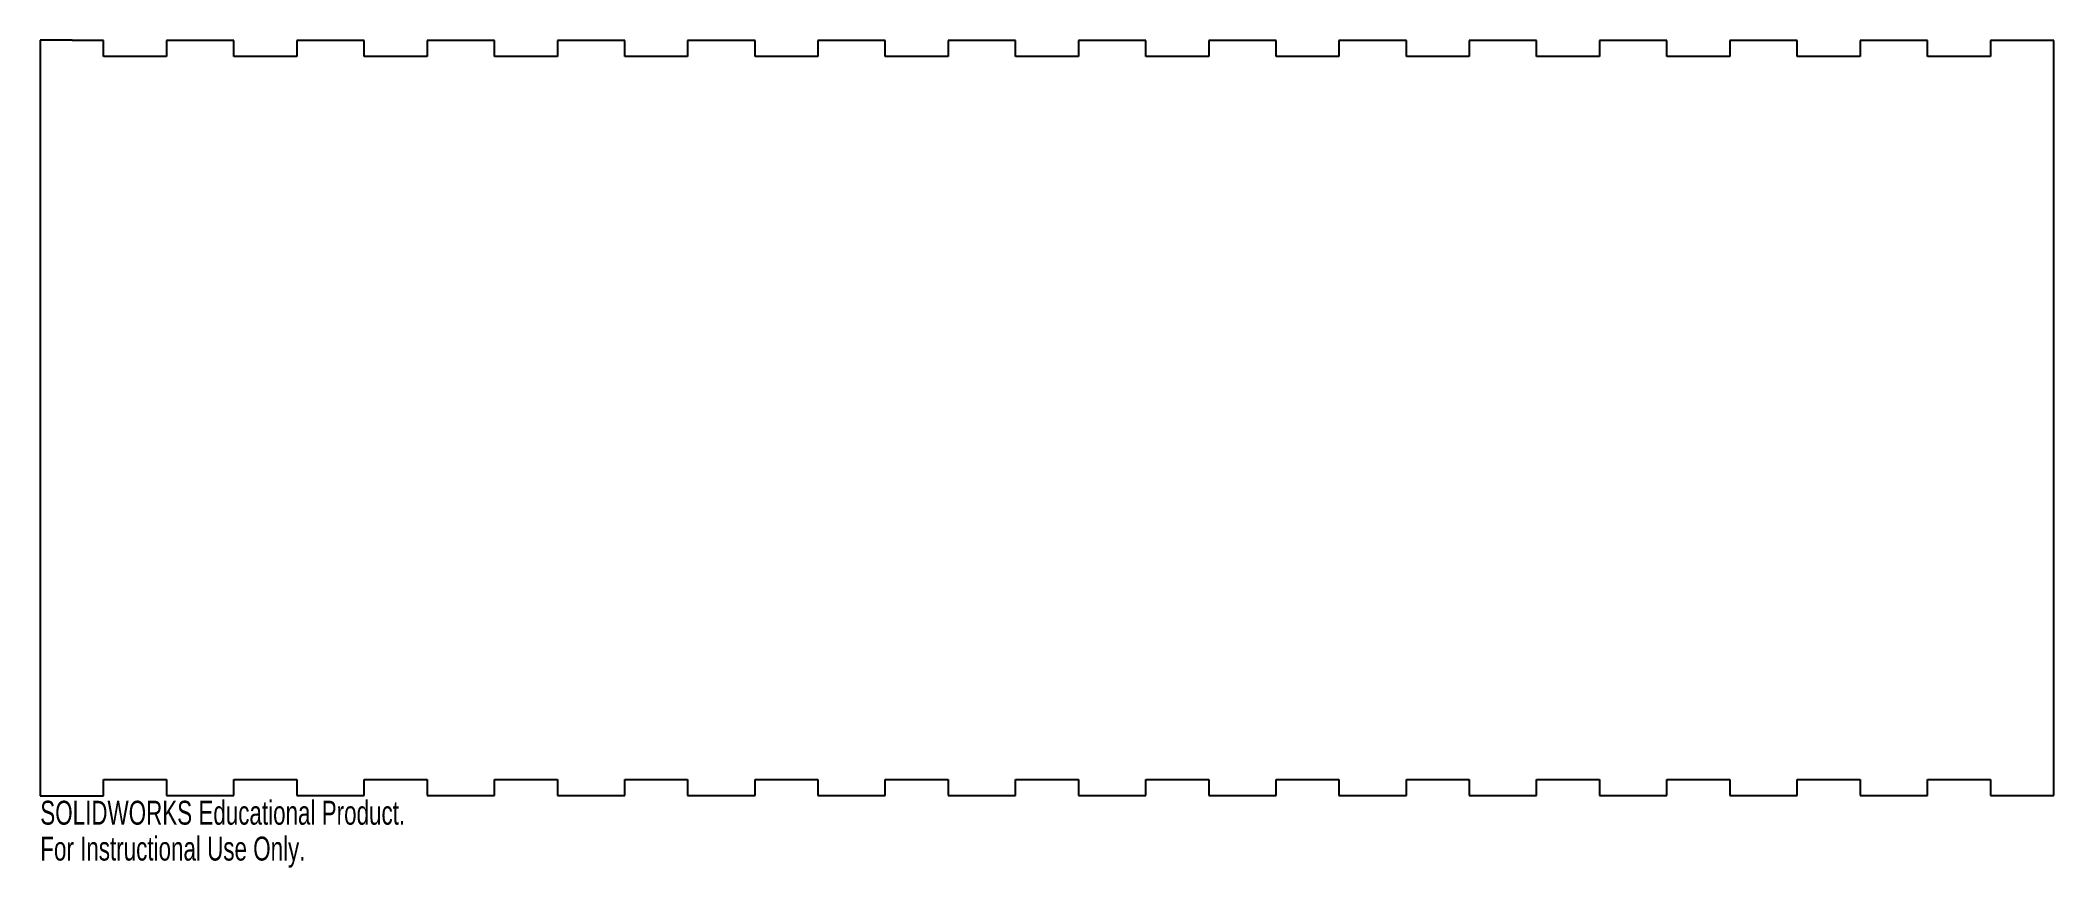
# Model space of a CAD drawing. Header units: millimetres. Extents: x 0 to 40.7, y -1.5 to 15.3.
import ezdxf

# ---------------------------------------------------------------- set-up
doc = ezdxf.new("R2010")
doc.units = ezdxf.units.MM
doc.styles.add('SLDTEXTSTYLE0', font='TXT', dxfattribs={"width": 0.7})

msp = doc.modelspace()

# ---------------------------------------------------------------- linework, layer by layer
at = {"color": 7, "linetype": 'Continuous', "lineweight": 25}
for p, q in [((0.635, 15.253), (-0.01, 15.253)), ((-0.01, 15.253), (-0.01, -0.013)), ((0.635, 15.25), (0.635, 15.253)), ((1.27, 15.25), (0.635, 15.25)), ((1.27, 14.923), (1.27, 15.25)), ((3.901, 15.25), (2.54, 15.25)), ((2.54, 15.25), (2.54, 14.923)), ((3.901, 14.923), (3.901, 15.25)), ((6.532, 15.25), (5.171, 15.25)), ((5.171, 15.25), (5.171, 14.923)), ((6.532, 14.923), (6.532, 15.25)), ((9.162, 15.25), (7.801, 15.25)), ((7.801, 15.25), (7.801, 14.923)), ((9.162, 14.923), (9.162, 15.25)), ((11.793, 15.25), (10.432, 15.25)), ((10.432, 15.25), (10.432, 14.923)), ((11.793, 14.923), (11.793, 15.25)), ((14.424, 15.25), (13.063, 15.25)), ((13.063, 15.25), (13.063, 14.923)), ((14.424, 14.923), (14.424, 15.25)), ((17.054, 15.25), (15.693, 15.25)), ((15.693, 15.25), (15.693, 14.923)), ((17.054, 14.923), (17.054, 15.25)), ((19.685, 15.25), (18.324, 15.25)), ((18.324, 15.25), (18.324, 14.923)), ((19.685, 14.923), (19.685, 15.25)), ((22.316, 15.25), (20.955, 15.25)), ((20.955, 15.25), (20.955, 14.923)), ((22.316, 14.923), (22.316, 15.25)), ((24.947, 15.25), (23.586, 15.25)), ((23.586, 15.25), (23.586, 14.923)), ((24.947, 14.923), (24.947, 15.25)), ((27.577, 15.25), (26.216, 15.25)), ((26.216, 15.25), (26.216, 14.923)), ((27.577, 14.923), (27.577, 15.25)), ((30.208, 15.25), (28.847, 15.25)), ((28.847, 15.25), (28.847, 14.923)), ((30.208, 14.923), (30.208, 15.25)), ((32.839, 15.25), (31.478, 15.25)), ((31.478, 15.25), (31.478, 14.923)), ((32.839, 14.923), (32.839, 15.25)), ((35.469, 15.25), (34.108, 15.25)), ((34.108, 15.25), (34.108, 14.923)), ((35.469, 14.923), (35.469, 15.25)), ((38.1, 15.25), (36.739, 15.25)), ((36.739, 15.25), (36.739, 14.923)), ((38.1, 14.923), (38.1, 15.25)), ((40.65, 15.25), (39.37, 15.25)), ((39.37, 15.25), (39.37, 14.923)), ((40.65, -0.01), (40.65, 15.25)), ((2.54, 14.923), (1.27, 14.923)), ((5.171, 14.923), (3.901, 14.923)), ((7.801, 14.923), (6.532, 14.923)), ((10.432, 14.923), (9.162, 14.923)), ((13.063, 14.923), (11.793, 14.923)), ((15.693, 14.923), (14.424, 14.923)), ((18.324, 14.923), (17.054, 14.923)), ((20.955, 14.923), (19.685, 14.923)), ((23.586, 14.923), (22.316, 14.923)), ((26.216, 14.923), (24.947, 14.923)), ((28.847, 14.923), (27.577, 14.923)), ((31.478, 14.923), (30.208, 14.923)), ((34.108, 14.923), (32.839, 14.923)), ((36.739, 14.923), (35.469, 14.923)), ((39.37, 14.923), (38.1, 14.923)), ((1.27, -0.013), (1.27, 0.317)), ((1.27, 0.317), (2.54, 0.317)), ((2.54, 0.317), (2.54, -0.01)), ((3.901, -0.01), (3.901, 0.317)), ((3.901, 0.317), (5.171, 0.317)), ((5.171, 0.317), (5.171, -0.01)), ((6.532, -0.01), (6.532, 0.317)), ((6.532, 0.317), (7.801, 0.317)), ((7.801, 0.317), (7.801, -0.01)), ((9.162, -0.01), (9.162, 0.317)), ((9.162, 0.317), (10.432, 0.317)), ((10.432, 0.317), (10.432, -0.01)), ((11.793, -0.01), (11.793, 0.317)), ((11.793, 0.317), (13.063, 0.317)), ((13.063, 0.317), (13.063, -0.01)), ((14.424, -0.01), (14.424, 0.317)), ((14.424, 0.317), (15.693, 0.317)), ((15.693, 0.317), (15.693, -0.01)), ((17.054, -0.01), (17.054, 0.317)), ((17.054, 0.317), (18.324, 0.317)), ((18.324, 0.317), (18.324, -0.01)), ((19.685, -0.01), (19.685, 0.317)), ((19.685, 0.317), (20.955, 0.317)), ((20.955, 0.317), (20.955, -0.01)), ((22.316, -0.01), (22.316, 0.317)), ((22.316, 0.317), (23.586, 0.317)), ((23.586, 0.317), (23.586, -0.01)), ((24.947, -0.01), (24.947, 0.317)), ((24.947, 0.317), (26.216, 0.317)), ((26.216, 0.317), (26.216, -0.01)), ((27.577, -0.01), (27.577, 0.317)), ((27.577, 0.317), (28.847, 0.317)), ((28.847, 0.317), (28.847, -0.01)), ((30.208, -0.01), (30.208, 0.317)), ((30.208, 0.317), (31.478, 0.317)), ((31.478, 0.317), (31.478, -0.01)), ((32.839, -0.01), (32.839, 0.317)), ((32.839, 0.317), (34.108, 0.317)), ((34.108, 0.317), (34.108, -0.01)), ((35.469, -0.01), (35.469, 0.317)), ((35.469, 0.317), (36.739, 0.317)), ((36.739, 0.317), (36.739, -0.01)), ((38.1, -0.01), (38.1, 0.317)), ((38.1, 0.317), (39.37, 0.317)), ((39.37, 0.317), (39.37, -0.01)), ((-0.01, -0.013), (1.27, -0.013)), ((2.54, -0.01), (3.901, -0.01)), ((5.171, -0.01), (6.532, -0.01)), ((7.801, -0.01), (9.162, -0.01)), ((10.432, -0.01), (11.793, -0.01)), ((13.063, -0.01), (14.424, -0.01)), ((15.693, -0.01), (17.054, -0.01)), ((18.324, -0.01), (19.685, -0.01)), ((20.955, -0.01), (22.316, -0.01)), ((23.586, -0.01), (24.947, -0.01)), ((26.216, -0.01), (27.577, -0.01)), ((28.847, -0.01), (30.208, -0.01)), ((31.478, -0.01), (32.839, -0.01)), ((34.108, -0.01), (35.469, -0.01)), ((36.739, -0.01), (38.1, -0.01)), ((39.37, -0.01), (40.65, -0.01))]:
    msp.add_line(p, q, dxfattribs=at)

# ---------------------------------------------------------------- texts
at = {"color": 7, "linetype": 'Continuous', "char_height": 0.48336, "attachment_point": 1, "style": 'SLDTEXTSTYLE0'}
for s, insert in [('SOLIDWORKS Educational Product.', (-0.01, -0.115)), ('For Instructional Use Only.', (-0.01, -0.84))]:
    msp.add_mtext(s, dxfattribs=dict(at, insert=insert))

doc.saveas('drawing.dxf')
